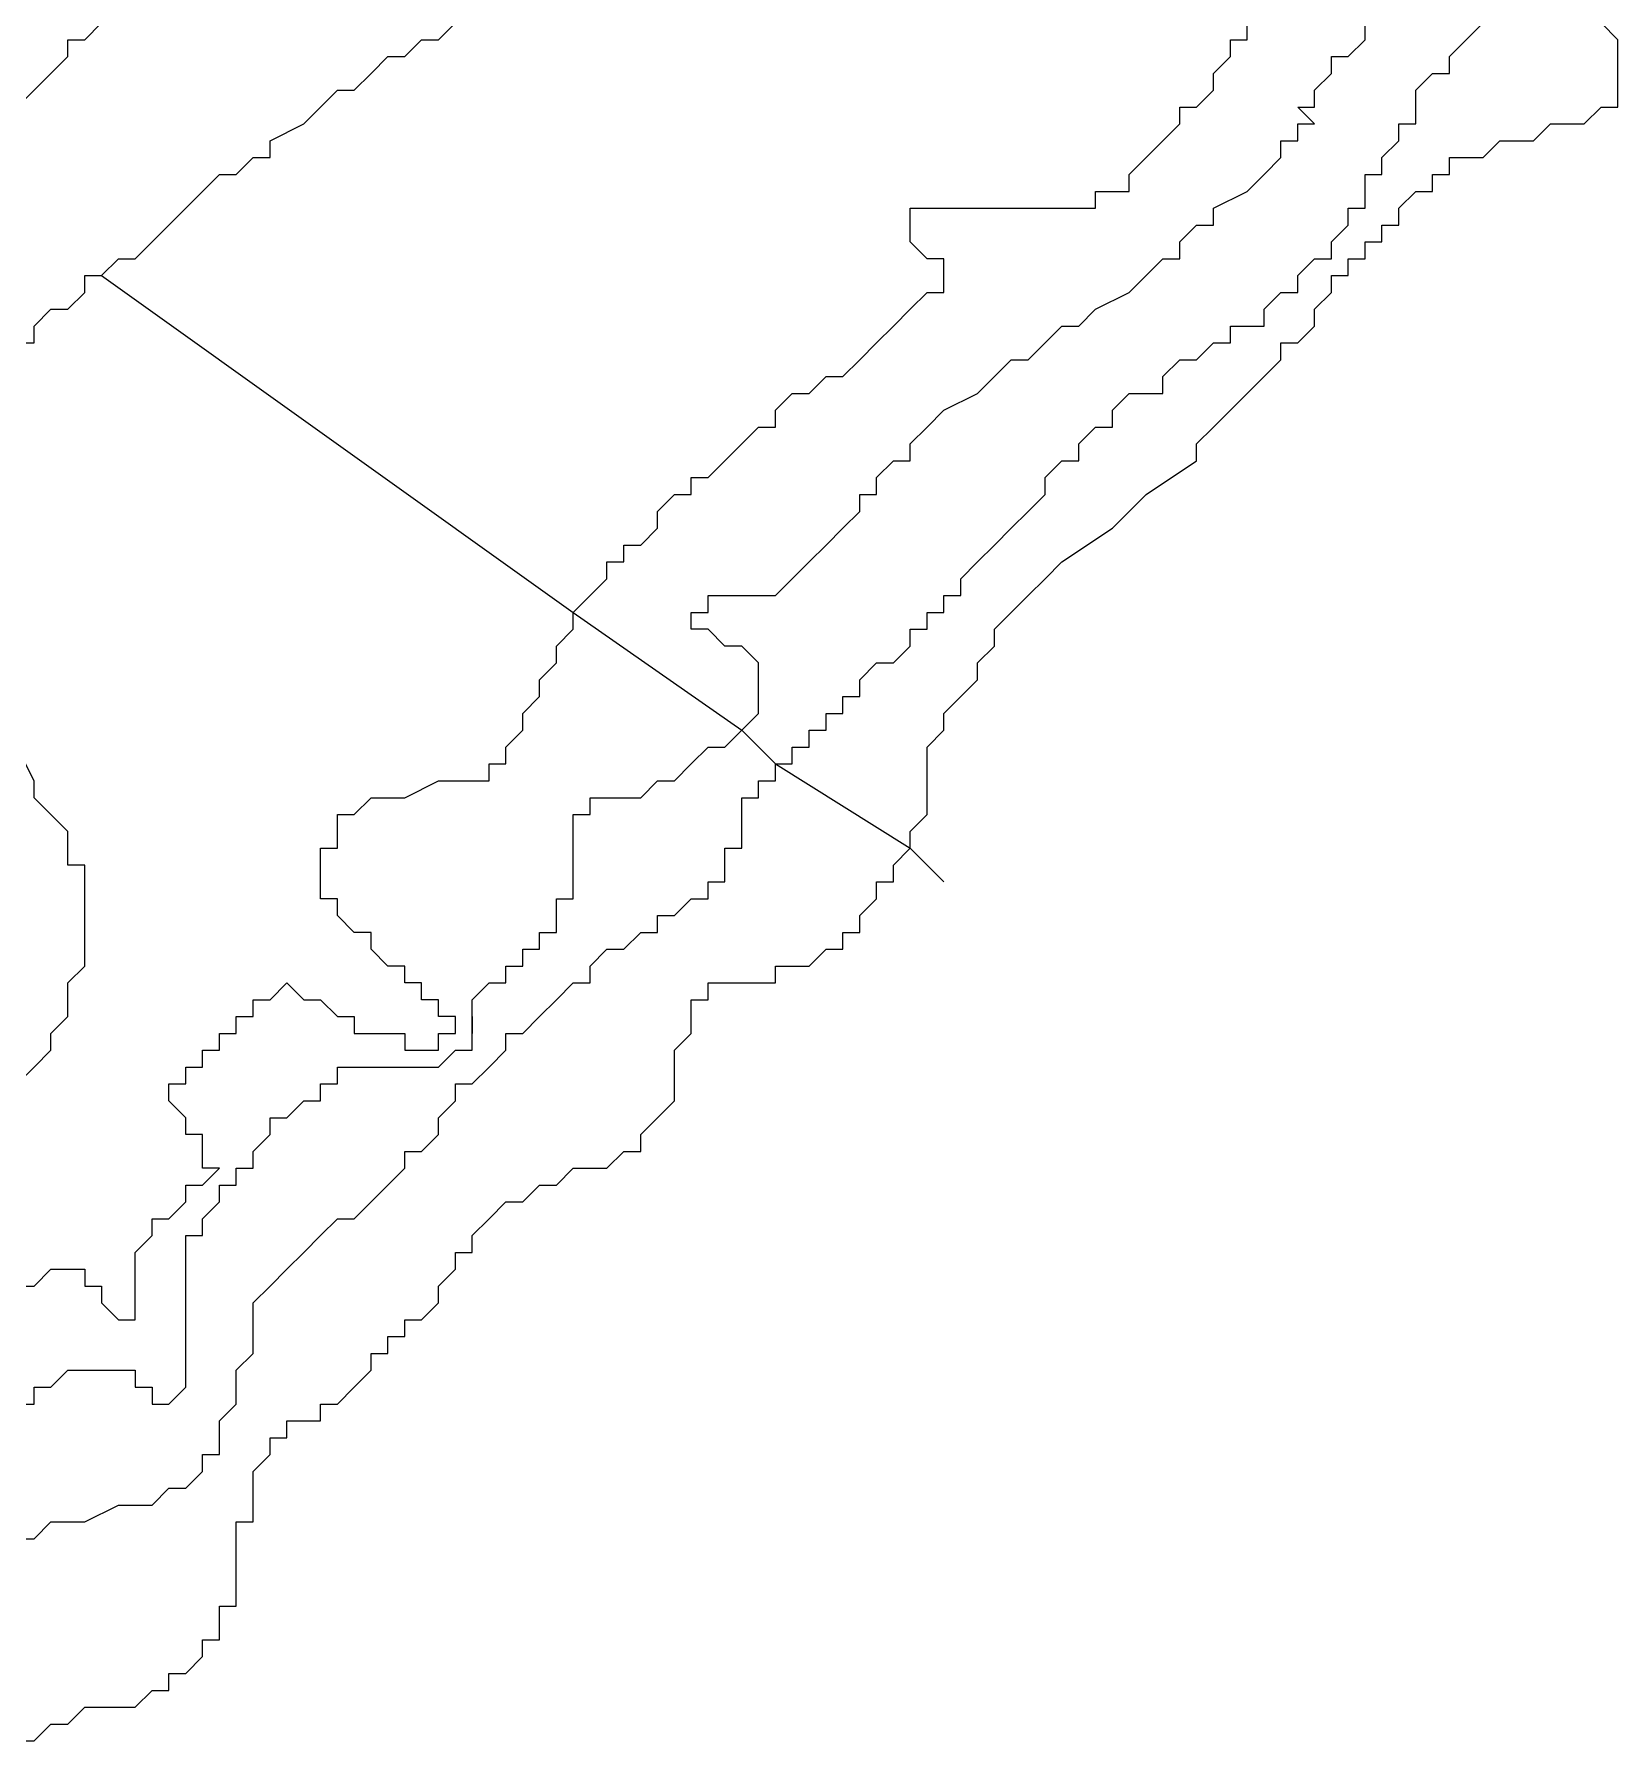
# Model space of a CAD drawing. Extents: x -79.2 to -65.2, y 32.5 to 44.8.
# Drawn here: x -76.27 to -75.33, y 33.83 to 34.843 of the extents above; entities that cross this region are included whole.
import ezdxf

# ---------------------------------------------------------------- set-up
doc = ezdxf.new("R2010")
doc.units = 0

msp = doc.modelspace()

# ---------------------------------------------------------------- linework, layer by layer
at = {"layer": '0FINSTR_G'}
for points in [[(-76.28, 34.8), (-76.27, 34.81), (-76.26, 34.82), (-76.25, 34.83), (-76.25, 34.84), (-76.24, 34.84), (-76.23, 34.85)], [(-76.23, 34.7), (-76.22, 34.71), (-76.21, 34.71), (-76.2, 34.72), (-76.19, 34.73), (-76.19, 34.73), (-76.18, 34.74), (-76.17, 34.75), (-76.16, 34.76), (-76.15, 34.76), (-76.14, 34.77), (-76.13, 34.77), (-76.13, 34.78), (-76.11, 34.79), (-76.11, 34.79), (-76.1, 34.8), (-76.1, 34.8), (-76.09, 34.81), (-76.08, 34.81), (-76.08, 34.81), (-76.07, 34.82), (-76.07, 34.82), (-76.06, 34.83), (-76.06, 34.83), (-76.05, 34.83), (-76.04, 34.84), (-76.04, 34.84), (-76.03, 34.84), (-76.02, 34.85)], [(-75.85, 34.43), (-75.85, 34.43), (-75.84, 34.44), (-75.84, 34.45), (-75.84, 34.45), (-75.84, 34.46), (-75.84, 34.47), (-75.84, 34.47), (-75.85, 34.48), (-75.85, 34.48), (-75.86, 34.48), (-75.86, 34.48), (-75.87, 34.49), (-75.88, 34.49), (-75.88, 34.49), (-75.88, 34.5), (-75.88, 34.5), (-75.87, 34.5), (-75.87, 34.51), (-75.86, 34.51), (-75.85, 34.51), (-75.84, 34.51), (-75.84, 34.51), (-75.83, 34.51), (-75.83, 34.51), (-75.82, 34.52), (-75.82, 34.52), (-75.81, 34.53), (-75.8, 34.54), (-75.79, 34.55), (-75.78, 34.56), (-75.78, 34.57), (-75.77, 34.57), (-75.77, 34.58), (-75.76, 34.59), (-75.75, 34.59), (-75.75, 34.6), (-75.74, 34.61), (-75.73, 34.62), (-75.71, 34.63), (-75.7, 34.64), (-75.69, 34.65), (-75.68, 34.65), (-75.67, 34.66), (-75.66, 34.67), (-75.65, 34.67), (-75.65, 34.67), (-75.64, 34.68), (-75.62, 34.69), (-75.61, 34.7), (-75.6, 34.71), (-75.59, 34.71), (-75.59, 34.72), (-75.58, 34.73), (-75.57, 34.73), (-75.57, 34.74), (-75.55, 34.75), (-75.54, 34.76), (-75.54, 34.76), (-75.53, 34.77), (-75.53, 34.78), (-75.52, 34.78), (-75.52, 34.79), (-75.51, 34.79), (-75.52, 34.8), (-75.52, 34.8), (-75.51, 34.8), (-75.51, 34.81), (-75.51, 34.81), (-75.5, 34.82), (-75.5, 34.83), (-75.49, 34.83), (-75.48, 34.84), (-75.48, 34.85)], [(-75.83, 34.41), (-75.82, 34.41), (-75.82, 34.42), (-75.81, 34.42), (-75.81, 34.43), (-75.8, 34.43), (-75.8, 34.44), (-75.79, 34.44), (-75.79, 34.45), (-75.78, 34.45), (-75.78, 34.46), (-75.78, 34.46), (-75.77, 34.47), (-75.77, 34.47), (-75.76, 34.47), (-75.75, 34.48), (-75.75, 34.49), (-75.74, 34.49), (-75.74, 34.5), (-75.73, 34.5), (-75.73, 34.51), (-75.72, 34.51), (-75.72, 34.52), (-75.71, 34.53), (-75.7, 34.54), (-75.7, 34.54), (-75.69, 34.55), (-75.69, 34.55), (-75.68, 34.56), (-75.68, 34.56), (-75.67, 34.57), (-75.67, 34.58), (-75.66, 34.59), (-75.65, 34.59), (-75.65, 34.6), (-75.65, 34.6), (-75.65, 34.6), (-75.64, 34.61), (-75.63, 34.61), (-75.63, 34.62), (-75.63, 34.62), (-75.62, 34.63), (-75.61, 34.63), (-75.6, 34.63), (-75.6, 34.64), (-75.59, 34.65), (-75.58, 34.65), (-75.58, 34.65), (-75.57, 34.66), (-75.56, 34.66), (-75.56, 34.67), (-75.55, 34.67), (-75.54, 34.67), (-75.54, 34.68), (-75.54, 34.68), (-75.53, 34.69), (-75.52, 34.69), (-75.52, 34.7), (-75.51, 34.71), (-75.51, 34.71), (-75.51, 34.71), (-75.5, 34.71), (-75.5, 34.72), (-75.5, 34.72), (-75.5, 34.72), (-75.49, 34.73), (-75.49, 34.73), (-75.49, 34.73), (-75.49, 34.73), (-75.49, 34.73), (-75.49, 34.74), (-75.48, 34.74), (-75.48, 34.75), (-75.48, 34.75), (-75.48, 34.75), (-75.48, 34.76), (-75.47, 34.76), (-75.47, 34.77), (-75.46, 34.78), (-75.46, 34.79), (-75.45, 34.79), (-75.45, 34.8), (-75.45, 34.81), (-75.45, 34.81), (-75.44, 34.82), (-75.44, 34.82), (-75.43, 34.82), (-75.43, 34.83), (-75.42, 34.84), (-75.41, 34.85)], [(-75.75, 34.73), (-75.75, 34.74), (-75.75, 34.74), (-75.74, 34.74), (-75.73, 34.74), (-75.73, 34.74), (-75.72, 34.74), (-75.71, 34.74), (-75.71, 34.74), (-75.7, 34.74), (-75.69, 34.74), (-75.69, 34.74), (-75.69, 34.74), (-75.67, 34.74), (-75.67, 34.74), (-75.66, 34.74), (-75.65, 34.74), (-75.65, 34.74), (-75.65, 34.74), (-75.64, 34.74), (-75.64, 34.74), (-75.64, 34.74), (-75.64, 34.75), (-75.63, 34.75), (-75.63, 34.75), (-75.62, 34.75), (-75.62, 34.76), (-75.62, 34.76), (-75.62, 34.76), (-75.62, 34.76), (-75.61, 34.77), (-75.61, 34.77), (-75.6, 34.78), (-75.6, 34.78), (-75.59, 34.79), (-75.59, 34.8), (-75.58, 34.8), (-75.57, 34.81), (-75.57, 34.82), (-75.57, 34.82), (-75.56, 34.83), (-75.56, 34.84), (-75.55, 34.84), (-75.55, 34.85)], [(-75.75, 34.36), (-75.75, 34.36), (-75.75, 34.37), (-75.75, 34.37), (-75.74, 34.38), (-75.74, 34.39), (-75.74, 34.4), (-75.74, 34.41), (-75.74, 34.42), (-75.73, 34.43), (-75.73, 34.44), (-75.73, 34.44), (-75.72, 34.45), (-75.71, 34.46), (-75.71, 34.47), (-75.7, 34.48), (-75.7, 34.48), (-75.7, 34.49), (-75.69, 34.5), (-75.68, 34.51), (-75.68, 34.51), (-75.67, 34.52), (-75.66, 34.53), (-75.63, 34.55), (-75.62, 34.56), (-75.61, 34.57), (-75.61, 34.57), (-75.58, 34.59), (-75.58, 34.6), (-75.57, 34.61), (-75.56, 34.62), (-75.56, 34.62), (-75.55, 34.63), (-75.55, 34.63), (-75.54, 34.64), (-75.53, 34.65), (-75.53, 34.66), (-75.53, 34.66), (-75.53, 34.66), (-75.52, 34.66), (-75.51, 34.67), (-75.51, 34.68), (-75.5, 34.69), (-75.5, 34.7), (-75.49, 34.7), (-75.49, 34.71), (-75.49, 34.71), (-75.48, 34.71), (-75.48, 34.72), (-75.47, 34.72), (-75.47, 34.73), (-75.47, 34.73), (-75.46, 34.73), (-75.46, 34.74), (-75.46, 34.74), (-75.45, 34.75), (-75.44, 34.75), (-75.44, 34.76), (-75.44, 34.76), (-75.43, 34.76), (-75.43, 34.77), (-75.42, 34.77), (-75.42, 34.77), (-75.41, 34.77), (-75.4, 34.78), (-75.39, 34.78), (-75.38, 34.78), (-75.38, 34.78), (-75.37, 34.79), (-75.36, 34.79), (-75.35, 34.79), (-75.35, 34.79), (-75.34, 34.8), (-75.33, 34.8), (-75.33, 34.81), (-75.33, 34.81), (-75.33, 34.82), (-75.33, 34.83), (-75.33, 34.83), (-75.33, 34.83), (-75.33, 34.84), (-75.34, 34.85)], [(-75.95, 34.5), (-75.95, 34.5), (-75.94, 34.51), (-75.93, 34.52), (-75.93, 34.52), (-75.93, 34.52), (-75.93, 34.53), (-75.92, 34.53), (-75.92, 34.53), (-75.92, 34.53), (-75.92, 34.54), (-75.91, 34.54), (-75.91, 34.54), (-75.9, 34.55), (-75.9, 34.56), (-75.89, 34.57), (-75.88, 34.57), (-75.88, 34.58), (-75.88, 34.58), (-75.87, 34.58), (-75.86, 34.59), (-75.86, 34.59), (-75.85, 34.6), (-75.85, 34.6), (-75.84, 34.61), (-75.83, 34.61), (-75.83, 34.62), (-75.82, 34.63), (-75.81, 34.63), (-75.81, 34.63), (-75.8, 34.64), (-75.79, 34.64), (-75.78, 34.65), (-75.78, 34.65), (-75.77, 34.66), (-75.77, 34.66), (-75.76, 34.67), (-75.75, 34.68), (-75.75, 34.68), (-75.74, 34.69), (-75.73, 34.69), (-75.73, 34.69), (-75.73, 34.7), (-75.73, 34.71), (-75.74, 34.71), (-75.74, 34.71), (-75.75, 34.72), (-75.75, 34.73), (-75.75, 34.73), (-75.75, 34.73), (-75.75, 34.73), (-75.75, 34.73)], [(-76.28, 34.66), (-76.27, 34.66), (-76.27, 34.67), (-76.27, 34.67), (-76.26, 34.68), (-76.25, 34.68), (-76.24, 34.69), (-76.24, 34.7), (-76.23, 34.7), (-76.23, 34.7)], [(-76.23, 34.7), (-75.95, 34.5)], [(-76.28, 34.1), (-76.27, 34.1), (-76.27, 34.1), (-76.26, 34.11), (-76.25, 34.11), (-76.24, 34.11), (-76.24, 34.11), (-76.24, 34.1), (-76.23, 34.1), (-76.23, 34.09), (-76.23, 34.09), (-76.22, 34.08), (-76.22, 34.08), (-76.22, 34.08), (-76.21, 34.08), (-76.21, 34.08), (-76.21, 34.08), (-76.21, 34.09), (-76.21, 34.1), (-76.21, 34.1), (-76.21, 34.11), (-76.21, 34.11), (-76.21, 34.12), (-76.2, 34.13), (-76.2, 34.13), (-76.2, 34.14), (-76.19, 34.14), (-76.19, 34.14), (-76.18, 34.15), (-76.18, 34.15), (-76.18, 34.16), (-76.17, 34.16), (-76.17, 34.16), (-76.17, 34.16), (-76.16, 34.17), (-76.17, 34.17), (-76.17, 34.18), (-76.17, 34.18), (-76.17, 34.18), (-76.17, 34.19), (-76.18, 34.19), (-76.18, 34.19), (-76.18, 34.2), (-76.18, 34.2), (-76.19, 34.21), (-76.19, 34.21), (-76.19, 34.22), (-76.18, 34.22), (-76.18, 34.23), (-76.18, 34.23), (-76.17, 34.23), (-76.17, 34.24), (-76.16, 34.24), (-76.16, 34.25), (-76.15, 34.25), (-76.15, 34.26), (-76.14, 34.26), (-76.14, 34.26), (-76.14, 34.27), (-76.13, 34.27), (-76.13, 34.27), (-76.12, 34.28), (-76.11, 34.27), (-76.1, 34.27), (-76.1, 34.27), (-76.09, 34.26), (-76.08, 34.26), (-76.08, 34.25), (-76.07, 34.25), (-76.06, 34.25), (-76.06, 34.25), (-76.06, 34.25), (-76.05, 34.25), (-76.05, 34.24), (-76.05, 34.24), (-76.04, 34.24), (-76.03, 34.24), (-76.03, 34.24), (-76.03, 34.25), (-76.02, 34.25), (-76.02, 34.25), (-76.02, 34.25), (-76.02, 34.26), (-76.03, 34.26), (-76.03, 34.26), (-76.03, 34.27), (-76.03, 34.27), (-76.04, 34.27), (-76.04, 34.27), (-76.04, 34.28), (-76.05, 34.28), (-76.05, 34.29), (-76.05, 34.29), (-76.06, 34.29), (-76.07, 34.3), (-76.07, 34.31), (-76.08, 34.31), (-76.09, 34.32), (-76.09, 34.32), (-76.09, 34.33), (-76.1, 34.33), (-76.1, 34.34), (-76.1, 34.34), (-76.1, 34.35), (-76.1, 34.36), (-76.09, 34.36), (-76.09, 34.37), (-76.09, 34.38), (-76.08, 34.38), (-76.07, 34.39), (-76.06, 34.39), (-76.06, 34.39), (-76.05, 34.39), (-76.03, 34.4), (-76.02, 34.4), (-76.01, 34.4), (-76, 34.4), (-76, 34.41), (-75.99, 34.41), (-75.99, 34.42), (-75.99, 34.42), (-75.98, 34.43), (-75.98, 34.43), (-75.98, 34.44), (-75.97, 34.45), (-75.97, 34.46), (-75.96, 34.47), (-75.96, 34.47), (-75.96, 34.48), (-75.95, 34.49), (-75.95, 34.5), (-75.95, 34.5)], [(-75.95, 34.5), (-75.85, 34.43)], [(-76.01, 34.26), (-76.01, 34.26), (-76.01, 34.26), (-76.01, 34.26), (-76.01, 34.27), (-76.01, 34.27), (-76.01, 34.27), (-76.01, 34.27), (-76, 34.28), (-76, 34.28), (-76, 34.28), (-76, 34.28), (-75.99, 34.28), (-75.99, 34.29), (-75.98, 34.29), (-75.98, 34.29), (-75.98, 34.3), (-75.97, 34.3), (-75.97, 34.3), (-75.97, 34.31), (-75.96, 34.31), (-75.96, 34.32), (-75.96, 34.33), (-75.95, 34.33), (-75.95, 34.34), (-75.95, 34.34), (-75.95, 34.34), (-75.95, 34.35), (-75.95, 34.35), (-75.95, 34.36), (-75.95, 34.36), (-75.95, 34.37), (-75.95, 34.38), (-75.95, 34.38), (-75.94, 34.38), (-75.94, 34.39), (-75.93, 34.39), (-75.92, 34.39), (-75.91, 34.39), (-75.91, 34.39), (-75.9, 34.4), (-75.89, 34.4), (-75.88, 34.41), (-75.88, 34.41), (-75.88, 34.41), (-75.87, 34.42), (-75.86, 34.42), (-75.85, 34.43)], [(-75.85, 34.43), (-75.83, 34.41)], [(-76.28, 34.22), (-76.27, 34.23), (-76.27, 34.23), (-76.26, 34.24), (-76.26, 34.24), (-76.26, 34.25), (-76.25, 34.26), (-76.25, 34.27), (-76.25, 34.28), (-76.24, 34.29), (-76.24, 34.29), (-76.24, 34.3), (-76.24, 34.31), (-76.24, 34.32), (-76.24, 34.32), (-76.24, 34.33), (-76.24, 34.34), (-76.24, 34.35), (-76.25, 34.35), (-76.25, 34.36), (-76.25, 34.36), (-76.25, 34.37), (-76.26, 34.38), (-76.26, 34.38), (-76.27, 34.39), (-76.27, 34.4), (-76.27, 34.4), (-76.28, 34.42)], [(-76.28, 33.95), (-76.27, 33.95), (-76.27, 33.95), (-76.26, 33.96), (-76.26, 33.96), (-76.25, 33.96), (-76.25, 33.96), (-76.25, 33.96), (-76.25, 33.96), (-76.24, 33.96), (-76.22, 33.97), (-76.21, 33.97), (-76.2, 33.97), (-76.19, 33.98), (-76.18, 33.98), (-76.18, 33.98), (-76.17, 33.99), (-76.17, 34), (-76.16, 34), (-76.16, 34.01), (-76.16, 34.01), (-76.16, 34.02), (-76.15, 34.03), (-76.15, 34.04), (-76.15, 34.04), (-76.15, 34.05), (-76.15, 34.05), (-76.14, 34.06), (-76.14, 34.06), (-76.14, 34.07), (-76.14, 34.08), (-76.14, 34.09), (-76.14, 34.09), (-76.13, 34.1), (-76.13, 34.1), (-76.12, 34.11), (-76.12, 34.11), (-76.12, 34.11), (-76.11, 34.12), (-76.1, 34.13), (-76.1, 34.13), (-76.09, 34.14), (-76.08, 34.14), (-76.07, 34.15), (-76.06, 34.16), (-76.06, 34.16), (-76.05, 34.17), (-76.05, 34.18), (-76.04, 34.18), (-76.03, 34.19), (-76.03, 34.2), (-76.02, 34.21), (-76.02, 34.21), (-76.02, 34.22), (-76.01, 34.22), (-76, 34.23), (-75.99, 34.24), (-75.99, 34.24), (-75.99, 34.25), (-75.98, 34.25), (-75.97, 34.26), (-75.97, 34.26), (-75.96, 34.27), (-75.95, 34.28), (-75.94, 34.28), (-75.94, 34.29), (-75.93, 34.3), (-75.92, 34.3), (-75.91, 34.31), (-75.91, 34.31), (-75.9, 34.31), (-75.9, 34.32), (-75.89, 34.32), (-75.88, 34.33), (-75.87, 34.33), (-75.87, 34.33), (-75.87, 34.34), (-75.86, 34.34), (-75.86, 34.35), (-75.86, 34.35), (-75.86, 34.36), (-75.85, 34.36), (-75.85, 34.37), (-75.85, 34.38), (-75.85, 34.39), (-75.84, 34.39), (-75.84, 34.4), (-75.83, 34.4), (-75.83, 34.41)], [(-75.83, 34.41), (-75.75, 34.36)], [(-76.28, 33.83), (-76.27, 33.83), (-76.26, 33.84), (-76.25, 33.84), (-76.24, 33.85), (-76.23, 33.85), (-76.22, 33.85), (-76.21, 33.85), (-76.21, 33.85), (-76.2, 33.86), (-76.19, 33.86), (-76.19, 33.87), (-76.18, 33.87), (-76.17, 33.88), (-76.17, 33.88), (-76.17, 33.89), (-76.16, 33.89), (-76.16, 33.9), (-76.16, 33.91), (-76.15, 33.91), (-76.15, 33.92), (-76.15, 33.92), (-76.15, 33.93), (-76.15, 33.94), (-76.15, 33.95), (-76.15, 33.96), (-76.14, 33.96), (-76.14, 33.97), (-76.14, 33.98), (-76.14, 33.99), (-76.14, 33.99), (-76.13, 34), (-76.13, 34), (-76.13, 34), (-76.13, 34), (-76.13, 34.01), (-76.12, 34.01), (-76.12, 34.02), (-76.12, 34.02), (-76.11, 34.02), (-76.11, 34.02), (-76.1, 34.02), (-76.1, 34.03), (-76.1, 34.03), (-76.09, 34.03), (-76.09, 34.03), (-76.08, 34.04), (-76.08, 34.04), (-76.07, 34.05), (-76.07, 34.06), (-76.06, 34.06), (-76.06, 34.07), (-76.05, 34.07), (-76.05, 34.08), (-76.04, 34.08), (-76.03, 34.09), (-76.03, 34.1), (-76.03, 34.1), (-76.02, 34.11), (-76.02, 34.12), (-76.01, 34.12), (-76.01, 34.13), (-76, 34.14), (-76, 34.14), (-75.99, 34.15), (-75.98, 34.15), (-75.98, 34.15), (-75.97, 34.16), (-75.97, 34.16), (-75.96, 34.16), (-75.95, 34.17), (-75.94, 34.17), (-75.93, 34.17), (-75.92, 34.18), (-75.91, 34.18), (-75.91, 34.18), (-75.91, 34.19), (-75.91, 34.19), (-75.9, 34.2), (-75.9, 34.2), (-75.89, 34.21), (-75.89, 34.21), (-75.89, 34.22), (-75.89, 34.22), (-75.89, 34.23), (-75.89, 34.23), (-75.89, 34.24), (-75.89, 34.24), (-75.88, 34.25), (-75.88, 34.26), (-75.88, 34.26), (-75.88, 34.27), (-75.87, 34.27), (-75.87, 34.27), (-75.87, 34.28), (-75.86, 34.28), (-75.86, 34.28), (-75.85, 34.28), (-75.85, 34.28), (-75.84, 34.28), (-75.84, 34.28), (-75.83, 34.28), (-75.83, 34.29), (-75.82, 34.29), (-75.81, 34.29), (-75.81, 34.29), (-75.8, 34.3), (-75.79, 34.3), (-75.79, 34.31), (-75.78, 34.31), (-75.78, 34.32), (-75.77, 34.33), (-75.77, 34.34), (-75.76, 34.34), (-75.76, 34.35), (-75.75, 34.36)], [(-75.75, 34.36), (-75.73, 34.34)], [(-76.28, 34.03), (-76.27, 34.03), (-76.27, 34.04), (-76.26, 34.04), (-76.25, 34.05), (-76.24, 34.05), (-76.24, 34.05), (-76.23, 34.05), (-76.23, 34.05), (-76.22, 34.05), (-76.22, 34.05), (-76.21, 34.05), (-76.21, 34.04), (-76.2, 34.04), (-76.2, 34.04), (-76.2, 34.03), (-76.19, 34.03), (-76.19, 34.03), (-76.19, 34.03), (-76.18, 34.04), (-76.18, 34.04), (-76.18, 34.05), (-76.18, 34.05), (-76.18, 34.06), (-76.18, 34.06), (-76.18, 34.07), (-76.18, 34.08), (-76.18, 34.08), (-76.18, 34.09), (-76.18, 34.1), (-76.18, 34.1), (-76.18, 34.1), (-76.18, 34.11), (-76.18, 34.11), (-76.18, 34.12), (-76.18, 34.12), (-76.18, 34.12), (-76.18, 34.13), (-76.17, 34.13), (-76.17, 34.13), (-76.17, 34.14), (-76.17, 34.14), (-76.17, 34.14), (-76.16, 34.15), (-76.16, 34.15), (-76.16, 34.16), (-76.16, 34.16), (-76.15, 34.16), (-76.15, 34.16), (-76.15, 34.16), (-76.15, 34.17), (-76.15, 34.17), (-76.15, 34.17), (-76.14, 34.17), (-76.14, 34.18), (-76.14, 34.18), (-76.13, 34.19), (-76.13, 34.19), (-76.13, 34.19), (-76.13, 34.19), (-76.13, 34.19), (-76.13, 34.2), (-76.12, 34.2), (-76.12, 34.2), (-76.11, 34.21), (-76.1, 34.21), (-76.1, 34.21), (-76.1, 34.22), (-76.09, 34.22), (-76.09, 34.22), (-76.09, 34.23), (-76.08, 34.23), (-76.08, 34.23), (-76.07, 34.23), (-76.07, 34.23), (-76.06, 34.23), (-76.05, 34.23), (-76.05, 34.23), (-76.04, 34.23), (-76.04, 34.23), (-76.04, 34.23), (-76.03, 34.23), (-76.03, 34.23), (-76.03, 34.23), (-76.02, 34.24), (-76.02, 34.24), (-76.02, 34.24), (-76.01, 34.24), (-76.01, 34.24), (-76.01, 34.24), (-76.01, 34.24), (-76.01, 34.25), (-76.01, 34.25), (-76.01, 34.25), (-76.01, 34.25), (-76.01, 34.26)], [(-76.01, 34.26), (-76.01, 34.25)]]:
    msp.add_lwpolyline(points, dxfattribs=at)

doc.saveas('drawing.dxf')
